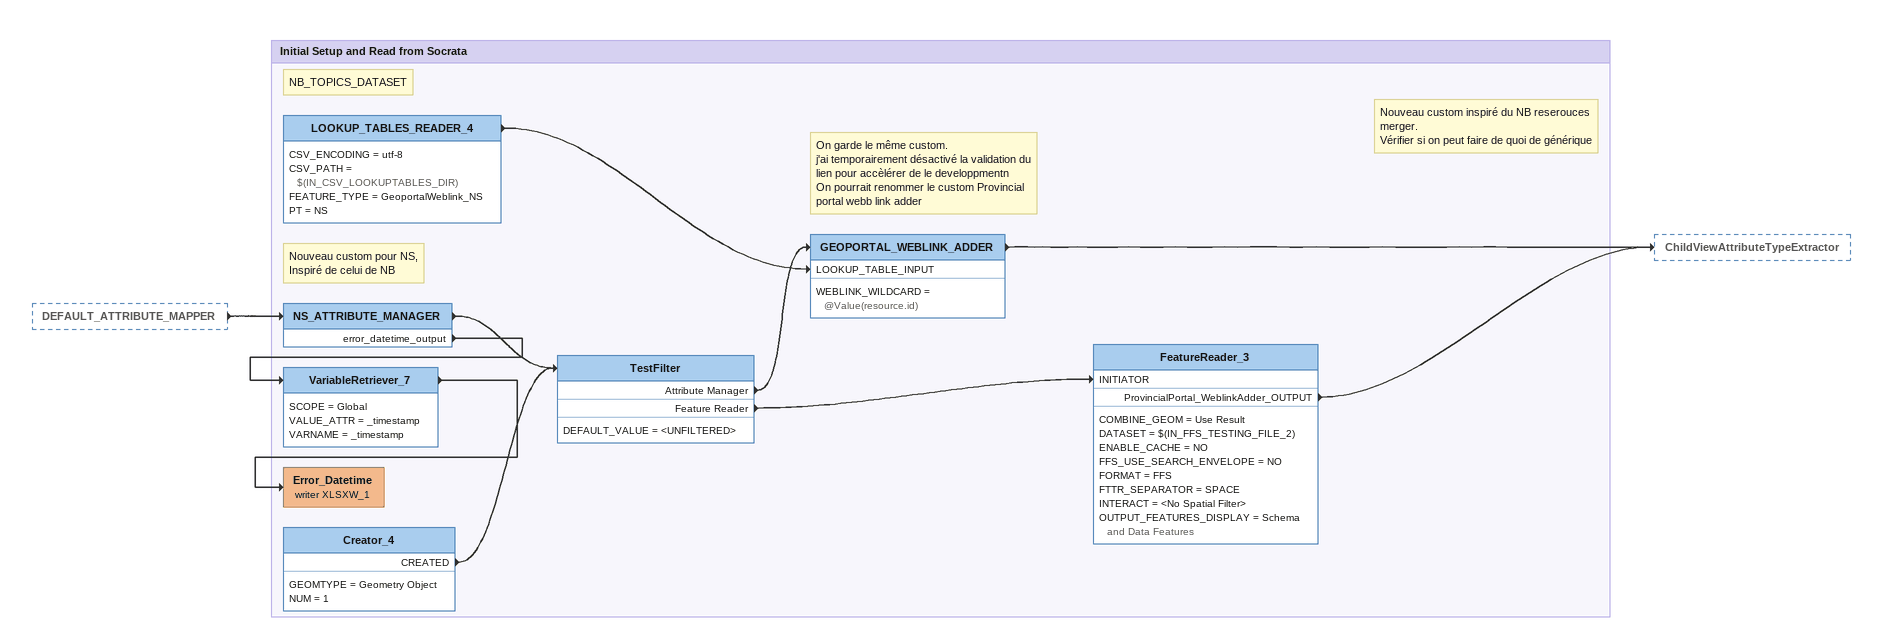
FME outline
DEFAULT_ATTRIBUTE_MAPPER [outside]
    -> NS_ATTRIBUTE_MANAGER

Bookmark: Initial Setup and Read from Socrata
Note: Nouveau custom pour NS, / Inspiré de celui de NB
NS_ATTRIBUTE_MANAGER
    -> TestFilter
    error_datetime_output -> VariableRetriever_7
VariableRetriever_7
    SCOPE = Global
    VALUE_ATTR = _timestamp
    VARNAME = _timestamp
    -> Error_Datetime (writer XLSXW_1)
Error_Datetime (writer XLSXW_1)
Note: NB_TOPICS_DATASET
LOOKUP_TABLES_READER_4
    CSV_ENCODING = utf-8
    CSV_PATH = $(IN_CSV_LOOKUPTABLES_DIR)
    FEATURE_TYPE = GeoportalWeblink_NS
    PT = NS
    -> GEOPORTAL_WEBLINK_ADDER [LOOKUP_TABLE_INPUT]
Creator_4
    GEOMTYPE = Geometry Object
    NUM = 1
    CREATED -> TestFilter
TestFilter
    DEFAULT_VALUE = <UNFILTERED>
    Attribute Manager -> GEOPORTAL_WEBLINK_ADDER
    Feature Reader -> FeatureReader_3 [INITIATOR]
Note: On garde le même custom. / j'ai temporairement désactivé la validation du lien pour accèlérer de le developpmentn / On pourrait renommer le custom Provincial portal webb link adder
Note: Nouveau custom inspiré du NB reserouces merger. / Vérifier si on peut faire de quoi de générique
GEOPORTAL_WEBLINK_ADDER
    WEBLINK_WILDCARD = @Value(resource.id)
    -> ChildViewAttributeTypeExtractor
FeatureReader_3
    COMBINE_GEOM = Use Result
    DATASET = $(IN_FFS_TESTING_FILE_2)
    ENABLE_CACHE = NO
    FFS_USE_SEARCH_ENVELOPE = NO
    FORMAT = FFS
    FTTR_SEPARATOR = SPACE
    INTERACT = <No Spatial Filter>
    OUTPUT_FEATURES_DISPLAY = Schema and Data Features
    ProvincialPortal_WeblinkAdder_OUTPUT -> ChildViewAttributeTypeExtractor
